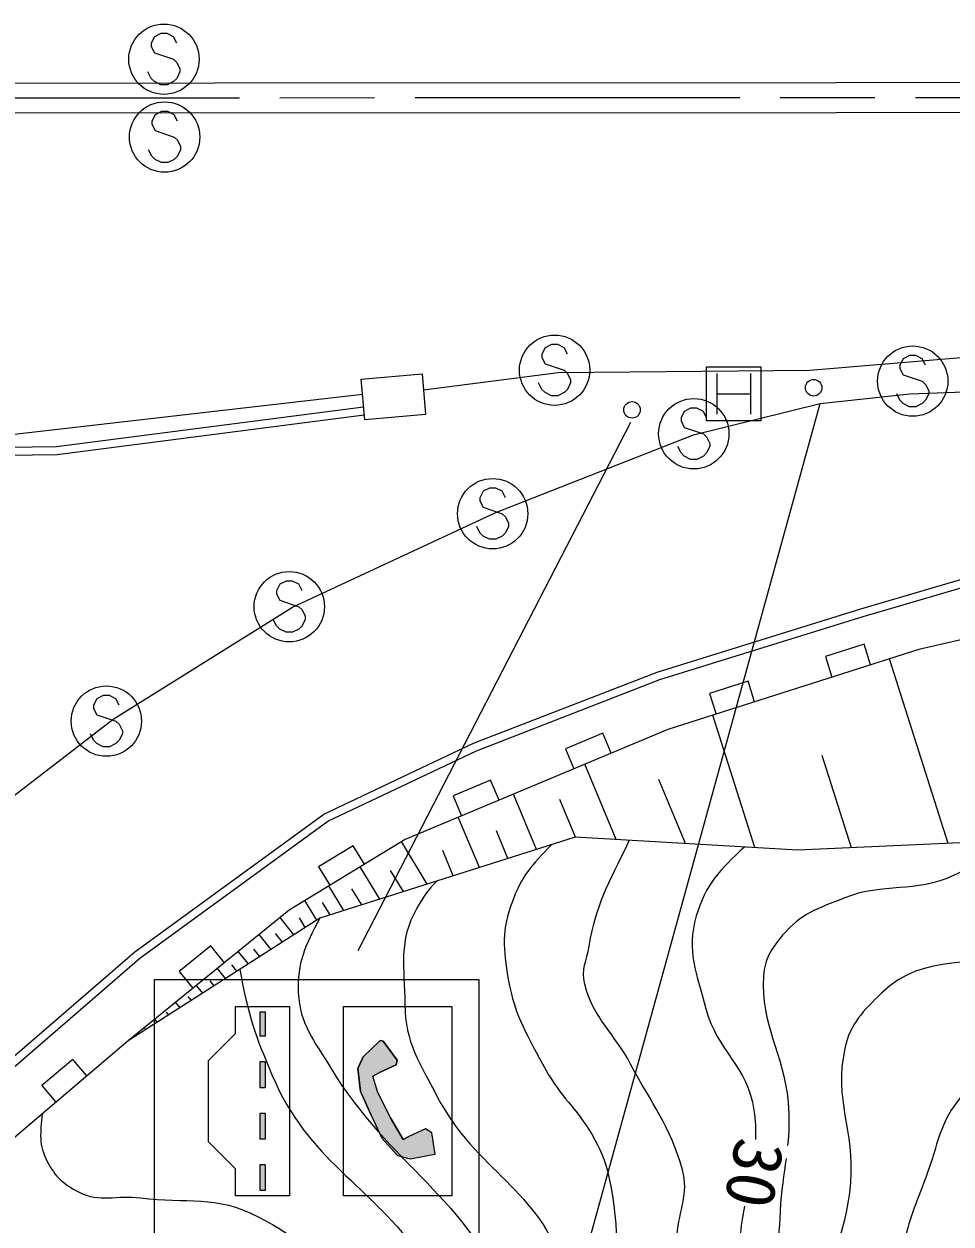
# Model space of a CAD drawing. Units: millimetres, scale not verified. Extents: x 40000 to 680000, y 20000 to 380000.
# Drawn here: x 376994 to 411272, y 246597 to 290948 of the extents above; entities that cross this region are included whole.
import ezdxf
from ezdxf.enums import TextEntityAlignment as Align

# ---------------------------------------------------------------- set-up
doc = ezdxf.new("R2010")
doc.units = ezdxf.units.MM
doc.header["$LTSCALE"] = 1000
doc.linetypes.add('CHAIN', pattern=[18.5, 12, -1.5, 3.5, -1.5])
for name, color, linetype, lineweight in [('M-BGD', 7, 'Continuous', 25), ('M-BMK', 2, 'CHAIN', 13), ('M-STR-STRC', 7, 'Continuous', 25)]:
    doc.layers.add(name, color=color, linetype=linetype, lineweight=lineweight)
doc.styles.add('ＭＳ ゴシック', font='')
doc.styles.get('ＭＳ ゴシック').set_extended_font_data('MS Gothic')

msp = doc.modelspace()

# ---------------------------------------------------------------- hatches: boundary and pattern name
at = {"layer": 'M-STR-STRC'}
for points in [[(385914, 253534), (385914, 254434), (385714, 254434), (385714, 253534)], [(389825, 250622), (390231, 249763), (390807, 249130), (391268, 249000), (392186, 249172), (392196, 249182), (392073, 249969), (391836, 250113), (391228, 249835), (391013, 249717), (390550, 250517), (390082, 251458), (389887, 252055), (390143, 252199), (390750, 252479), (390797, 252657), (390278, 253359), (390168, 253384), (389535, 252773), (389333, 252339), (389439, 251490)], [(385914, 251634), (385914, 252584), (385714, 252584), (385714, 251634)], [(385914, 249734), (385914, 250684), (385714, 250684), (385714, 249734)], [(385914, 247834), (385914, 248784), (385714, 248784), (385714, 247834)]]:
    msp.add_hatch(color=256, dxfattribs=at).paths.add_polyline_path(points)

# ---------------------------------------------------------------- linework, layer by layer
at = {"layer": 'M-BGD'}
for p, q in [((402236, 276278), (402236, 278278)), ((402236, 278278), (404236, 278278)), ((404236, 278278), (404236, 276278)), ((402611, 278028), (402611, 276528)), ((403861, 278028), (403861, 276528)), ((402611, 277278), (403861, 277278)), ((404236, 276278), (402236, 276278)), ((408057, 268022), (406628, 267567)), ((408300, 267260), (408057, 268022)), ((406628, 267567), (406870, 266805)), ((411162, 260665), (408994, 267481)), ((403769, 266657), (402339, 266203)), ((404011, 265895), (403769, 266657)), ((402339, 266203), (402582, 265440)), ((404019, 260508), (402461, 265402)), ((398401, 264737), (397017, 264159)), ((398709, 263999), (398401, 264737)), ((397017, 264159), (397325, 263421)), ((407590, 260505), (406506, 263913)), ((398892, 260803), (397727, 263589)), ((401455, 260656), (400464, 263025)), ((394249, 263001), (392865, 262423)), ((394558, 262263), (394249, 263001)), ((392865, 262423), (393174, 261685)), ((395945, 260440), (395090, 262486)), ((397385, 260890), (396802, 262283)), ((393831, 259769), (393052, 261634)), ((394888, 260105), (394460, 261128)), ((389168, 260579), (387887, 259798)), ((389584, 259896), (389168, 260579)), ((391905, 259159), (390949, 260728)), ((392868, 259464), (392479, 260396)), ((387887, 259798), (388303, 259115)), ((390154, 258603), (389425, 259799)), ((391030, 258881), (390551, 259665)), ((388819, 258180), (388264, 259091)), ((389487, 258392), (389122, 258989)), ((387818, 257826), (387376, 258550)), ((388311, 258019), (388033, 258474)), ((386975, 257287), (386460, 257922)), ((387396, 257556), (387176, 257918)), ((386133, 256748), (385688, 257296)), ((386554, 257017), (386296, 257335)), ((383899, 256874), (382734, 255929)), ((384403, 256253), (383899, 256874)), ((385291, 256209), (384917, 256670)), ((385712, 256478), (385489, 256752)), ((382734, 255929), (383239, 255308)), ((384448, 255670), (384145, 256044)), ((384869, 255939), (384682, 256170)), ((384027, 255401), (383875, 255587)), ((383606, 255131), (383374, 255417)), ((382764, 254592), (382602, 254791)), ((383185, 254862), (383069, 255005)), ((381921, 254053), (381830, 254165)), ((382342, 254323), (382262, 254422)), ((381500, 253784), (381455, 253840)), ((378803, 252682), (377659, 251711)), ((379321, 252072), (378803, 252682)), ((377659, 251711), (378177, 251101))]:
    msp.add_line(p, q, dxfattribs=at)
for points in [[(165794, 288708), (166648, 288701), (171870, 288703), (206458, 288714), (307063, 288748), (361058, 288766), (407022, 288781), (466334, 288801), (502824, 288813), (547071, 288828), (570072, 288836)], [(165784, 287608), (166645, 287601), (171870, 287603), (206459, 287614), (307064, 287648), (361058, 287666), (407023, 287681), (466334, 287701), (502824, 287713), (547072, 287728), (570072, 287736)], [(354697, 235077), (358366, 241550), (362257, 248423), (367856, 254951), (373826, 260279), (380293, 265257), (386922, 269394), (394440, 272891), (401755, 275769), (406428, 276923), (409755, 277285), (414109, 277438), (422018, 278358), (422104, 279487), (406054, 278146), (396745, 278051), (391765, 277417)], [(368213, 275996), (376415, 275767), (389510, 277270)], [(369135, 275209), (378200, 275338), (389552, 276798)], [(369139, 274909), (378222, 275038), (389578, 276499)], [(358401, 205000), (357842, 208621), (357486, 214050), (357675, 218135), (358918, 223901), (360199, 226688), (361689, 231791), (364515, 237239), (367166, 241640), (369420, 245011), (371568, 247516), (376467, 252662), (381092, 256659), (388079, 261748), (393612, 264363), (400401, 266998), (407938, 269338), (412716, 270735), (420734, 272072), (433037, 273296), (440470, 273625), (450431, 273389), (461707, 273664), (471339, 274075)], [(358705, 205000), (358140, 208654), (357786, 214053), (357974, 218096), (359205, 223805), (360481, 226583), (361969, 231679), (364777, 237092), (367420, 241479), (369660, 244829), (371791, 247314), (376674, 252444), (381279, 256424), (388233, 261489), (393730, 264087), (400500, 266715), (408024, 269051), (412783, 270442), (420773, 271775), (433059, 272996), (440473, 273325), (450432, 273089), (461717, 273364), (471340, 273775)], [(471801, 271986), (461408, 271529), (438725, 271477), (426611, 270643), (418048, 269651), (410086, 267828), (400796, 264872), (391088, 260812), (386800, 258198), (380842, 253363), (373224, 246899), (371791, 247314)], [(473668, 271613), (465997, 267407), (429457, 262871), (414071, 260796), (405613, 260416), (397368, 260891), (387931, 257898), (380842, 253363)]]:
    msp.add_lwpolyline(points, dxfattribs=at)
msp.add_lwpolyline([(389462, 277816), (391712, 278014), (391844, 276518), (389594, 276320)], close=True, dxfattribs=at)
for points, knots in [([(433004, 263311), (432059, 262626), (431613, 262364), (430605, 262033), (429260, 261591), (428393, 262013), (426986, 261867), (424915, 261651), (423598, 261956), (421716, 261064), (420842, 260651), (420505, 260164), (419706, 259621), (418475, 258785), (417761, 258346), (416451, 257642), (415636, 257204), (415127, 257066), (414259, 256746), (412139, 255964), (410329, 256701), (408704, 255130), (408013, 254461), (407552, 254016), (407343, 253077), (406925, 251190), (407706, 250060), (407553, 248133), (407387, 246021), (406463, 244901), (406628, 242789), (406774, 240930), (407144, 239848), (408100, 238247), (409054, 236650), (410225, 236244), (411331, 234749), (412780, 232789), (412755, 231167), (414215, 229215), (414718, 228542), (415113, 228114), (415601, 227630)], [0, 0, 0, 0, 1, 1, 1, 2, 2, 2, 3, 3, 3, 4, 4, 4, 5, 5, 5, 6, 6, 6, 7, 7, 7, 8, 8, 8, 9, 9, 9, 10, 10, 10, 11, 11, 11, 12, 12, 12, 13, 13, 13, 14, 14, 14, 14]), ([(440297, 262757), (439869, 262208), (439692, 262028), (439243, 261622), (438492, 260942), (437946, 260702), (437031, 260268), (435488, 259534), (434565, 259227), (432912, 258793), (431791, 258499), (431118, 258538), (429959, 258493), (428051, 258417), (426955, 259220), (425081, 258846), (424144, 258658), (423560, 258567), (422779, 258015), (421410, 257047), (421026, 256045), (419685, 255038), (418755, 254339), (418120, 254100), (417041, 253664), (415962, 253228), (415268, 253228), (414203, 252759), (413168, 252304), (412420, 252195), (411680, 251341), (410833, 250363), (410795, 249523), (410336, 248313), (409963, 247330), (409727, 246781), (409496, 245755), (409232, 244579), (408906, 243901), (409040, 242703), (409149, 241735), (409263, 241166), (409715, 240304), (410678, 238466), (411753, 237781), (413207, 236303), (415496, 233977), (417471, 233369), (419516, 230827), (421280, 228633), (421076, 226553), (423047, 224543), (424082, 223487), (425391, 223112), (426740, 223717), (426841, 223762), (426903, 223775), (426991, 223848)], [0, 0, 0, 0, 1, 1, 1, 2, 2, 2, 3, 3, 3, 4, 4, 4, 5, 5, 5, 6, 6, 6, 7, 7, 7, 8, 8, 8, 9, 9, 9, 10, 10, 10, 11, 11, 11, 12, 12, 12, 13, 13, 13, 14, 14, 14, 15, 15, 15, 16, 16, 16, 17, 17, 17, 18, 18, 18, 19, 19, 19, 19]), ([(396496, 260615), (395754, 259853), (395398, 259451), (395051, 258520), (394659, 257468), (394702, 256756), (394899, 255651), (395148, 254254), (395614, 253542), (396291, 252294), (396835, 251291), (397415, 250902), (397985, 249913), (398307, 249354), (398466, 249013), (398607, 248384), (399079, 246281), (398846, 245029), (398919, 242875), (399053, 238978), (398326, 236723), (399056, 232893), (399373, 231230), (400121, 230470), (400646, 228860), (400884, 228129), (401101, 227731), (401185, 226966), (401210, 226746), (401234, 226552), (401248, 226368)], [0, 0, 0, 0, 1, 1, 1, 2, 2, 2, 3, 3, 3, 4, 4, 4, 5, 5, 5, 6, 6, 6, 7, 7, 7, 8, 8, 8, 9, 9, 9, 10, 10, 10, 10]), ([(404745, 226368), (404734, 226937), (404641, 227470), (404518, 228175), (404166, 230194), (403022, 231021), (402375, 232966), (401532, 235500), (400895, 236933), (400714, 239598), (400538, 242176), (400962, 243622), (401147, 246199), (401214, 247137), (401588, 247691), (401339, 248598), (400889, 250238), (400219, 251005), (399424, 252509), (398801, 253685), (398058, 254175), (397728, 255464), (397591, 255998), (397802, 256323), (397894, 256867), (398166, 258477), (398570, 259062), (399377, 260775)], [0, 0, 0, 0, 1, 1, 1, 2, 2, 2, 3, 3, 3, 4, 4, 4, 5, 5, 5, 6, 6, 6, 7, 7, 7, 8, 8, 8, 9, 9, 9, 9]), ([(403635, 260530), (402722, 259682), (402195, 259148), (401853, 257983), (401473, 256689), (401863, 255852), (402209, 254549), (402624, 252985), (403766, 252410), (403985, 250807), (404038, 250415), (404053, 250060), (404041, 249725)], [0, 0, 0, 0, 1, 1, 1, 2, 2, 2, 3, 3, 3, 4, 4, 4, 4]), ([(413489, 260770), (412630, 260107), (412259, 259896), (411389, 259486), (409916, 258793), (408821, 259239), (407307, 258640), (406347, 258259), (405715, 258055), (405046, 257267), (404628, 256773), (404383, 256413), (404341, 255767), (404218, 253913), (405088, 252948), (405247, 251095), (405300, 250486), (405279, 249980), (405229, 249498)], [0, 0, 0, 0, 1, 1, 1, 2, 2, 2, 3, 3, 3, 4, 4, 4, 5, 5, 5, 6, 6, 6, 6]), ([(392259, 259271), (391887, 258900), (391769, 258687), (391525, 258267), (390820, 257055), (391064, 256108), (391077, 254707), (391091, 253297), (391626, 252553), (392276, 251302), (393702, 248557), (396071, 247875), (396951, 244910), (397941, 241573), (396350, 239500), (396339, 236019), (396335, 234631), (396258, 233832), (396526, 232470), (396832, 230914), (397410, 230130), (397606, 228555), (397713, 227698), (397768, 227081), (397617, 226368)], [0, 0, 0, 0, 1, 1, 1, 2, 2, 2, 3, 3, 3, 4, 4, 4, 5, 5, 5, 6, 6, 6, 7, 7, 7, 8, 8, 8, 8]), ([(387931, 257898), (387391, 256877), (387085, 256265), (387137, 255148), (387192, 253972), (387716, 253385), (388325, 252377), (390548, 248706), (393418, 247619), (394943, 243608), (395721, 241562), (394679, 240203), (394529, 238019), (394397, 236085), (394162, 235003), (394232, 233066), (394297, 231266), (395068, 230307), (394943, 228511), (394884, 227660), (394768, 227005), (394519, 226368)], [0, 0, 0, 0, 1, 1, 1, 2, 2, 2, 3, 3, 3, 4, 4, 4, 5, 5, 5, 6, 6, 6, 7, 7, 7, 7]), ([(384977, 256008), (385284, 254251), (385552, 253563), (386174, 252087), (387501, 248935), (389738, 248101), (391742, 245330), (392431, 244378), (392854, 243818), (393182, 242690), (393753, 240730), (392902, 239518), (392762, 237481), (392633, 235592), (392710, 234521), (392478, 232642), (392262, 230891), (392411, 229793), (391650, 228202), (391280, 227429), (390886, 226864), (390419, 226368)], [0, 0, 0, 0, 1, 1, 1, 2, 2, 2, 3, 3, 3, 4, 4, 4, 5, 5, 5, 6, 6, 6, 7, 7, 7, 7]), ([(377670, 250671), (377595, 249959), (377532, 249518), (377854, 248903), (378146, 248344), (378454, 248069), (379015, 247780), (379812, 247369), (380412, 247681), (381302, 247565), (382998, 247344), (384114, 247675), (385627, 246876), (387177, 246058), (388053, 245379), (388976, 243888), (389850, 242475), (390251, 241511), (390312, 239851), (390354, 238717), (389860, 238131), (389748, 237002), (389661, 236133), (389773, 235640), (389763, 234767), (389751, 233713), (389986, 233077), (389676, 232069), (389347, 231000), (389029, 230414), (388329, 229541), (387335, 228305), (386582, 227731), (385201, 226951), (384167, 226368), (383323, 226641), (382258, 226368)], [0, 0, 0, 0, 1, 1, 1, 2, 2, 2, 3, 3, 3, 4, 4, 4, 5, 5, 5, 6, 6, 6, 7, 7, 7, 8, 8, 8, 9, 9, 9, 10, 10, 10, 11, 11, 11, 12, 12, 12, 12]), ([(405172, 249021), (405092, 248431), (404992, 247834), (404954, 247077), (404882, 245639), (404755, 244830), (404842, 243393), (404981, 241099), (404928, 239737), (405701, 237572), (406477, 235401), (407574, 234494), (408579, 232419), (408968, 231615), (409065, 231113), (409376, 230276), (410364, 227617), (410021, 225591), (411901, 223467), (412788, 222465), (413342, 221813), (414600, 221356), (414731, 221309), (414859, 221267), (414984, 221231)], [0, 0, 0, 0, 1, 1, 1, 2, 2, 2, 3, 3, 3, 4, 4, 4, 5, 5, 5, 6, 6, 6, 7, 7, 7, 8, 8, 8, 8]), ([(403636, 247257), (403566, 246892), (403504, 246503), (403466, 246069), (403274, 243869), (402830, 242609), (403148, 240424), (403624, 237157), (404577, 235472), (405694, 232366), (406288, 230713), (406932, 229895), (407374, 228196), (407559, 227484), (407795, 226941), (407917, 226368)], [0, 0, 0, 0, 1, 1, 1, 2, 2, 2, 3, 3, 3, 4, 4, 4, 5, 5, 5, 5])]:
    msp.add_open_spline(points, degree=3, knots=knots, dxfattribs=at)
at = {"layer": 'M-BMK'}
msp.add_line((206459, 288164), (570072, 288286), dxfattribs=at)
at = {"layer": 'M-STR-STRC'}
for p, q in [((382050, 290593), (381814, 290475)), ((382287, 290593), (382050, 290593)), ((382523, 290475), (382287, 290593)), ((381814, 290475), (381696, 290239)), ((381696, 290239), (381696, 290121)), ((381696, 290121), (381814, 289884)), ((382641, 290239), (382523, 290475)), ((381814, 289884), (382523, 289648)), ((382523, 289648), (382641, 289530)), ((381696, 288939), (381578, 289175)), ((382641, 289530), (382760, 289293)), ((382760, 289175), (382641, 288939)), ((382760, 289293), (382760, 289175)), ((381814, 288821), (381696, 288939)), ((382050, 288702), (381814, 288821)), ((382523, 288821), (382287, 288702)), ((382641, 288939), (382523, 288821)), ((382287, 288702), (382050, 288702)), ((381840, 287597), (381721, 287361)), ((382076, 287715), (381840, 287597)), ((382312, 287715), (382076, 287715)), ((382549, 287597), (382312, 287715)), ((382667, 287361), (382549, 287597)), ((381721, 287361), (381721, 287242)), ((381721, 287242), (381840, 287006)), ((381840, 287006), (382549, 286770)), ((382549, 286770), (382667, 286651)), ((382667, 286651), (382785, 286415)), ((381721, 286061), (381603, 286297)), ((382785, 286297), (382667, 286061)), ((382785, 286415), (382785, 286297)), ((381840, 285942), (381721, 286061)), ((382076, 285824), (381840, 285942)), ((382312, 285824), (382076, 285824)), ((382549, 285942), (382312, 285824)), ((382667, 286061), (382549, 285942)), ((396259, 278981), (396141, 278744)), ((396495, 279099), (396259, 278981)), ((396732, 279099), (396495, 279099)), ((396968, 278981), (396732, 279099)), ((397086, 278744), (396968, 278981)), ((396141, 278744), (396141, 278626)), ((396141, 278626), (396259, 278390)), ((409501, 278575), (409383, 278339)), ((409738, 278694), (409501, 278575)), ((409974, 278694), (409738, 278694)), ((410211, 278575), (409974, 278694)), ((410329, 278339), (410211, 278575)), ((396259, 278390), (396968, 278153)), ((396968, 278153), (397086, 278035)), ((409383, 278339), (409383, 278221)), ((409383, 278221), (409501, 277984)), ((396141, 277444), (396023, 277681)), ((397086, 278035), (397204, 277799)), ((397204, 277681), (397086, 277444)), ((397204, 277799), (397204, 277681)), ((409501, 277984), (410211, 277748)), ((410211, 277748), (410329, 277630)), ((396259, 277326), (396141, 277444)), ((396495, 277208), (396259, 277326)), ((396732, 277208), (396495, 277208)), ((396968, 277326), (396732, 277208)), ((397086, 277444), (396968, 277326)), ((409383, 277039), (409265, 277275)), ((410329, 277630), (410447, 277394)), ((410447, 277275), (410329, 277039)), ((410447, 277394), (410447, 277275)), ((392480, 226368), (406428, 276923)), ((409501, 276921), (409383, 277039)), ((409738, 276803), (409501, 276921)), ((409974, 276803), (409738, 276803)), ((410211, 276921), (409974, 276803)), ((410329, 277039), (410211, 276921)), ((401406, 276631), (401288, 276394)), ((401288, 276394), (401288, 276276)), ((401642, 276749), (401406, 276631)), ((401878, 276749), (401642, 276749)), ((402115, 276631), (401878, 276749)), ((402233, 276394), (402115, 276631)), ((389356, 256701), (399435, 276228)), ((401288, 276276), (401406, 276040)), ((401406, 276040), (402115, 275804)), ((402115, 275804), (402233, 275685)), ((402233, 275685), (402351, 275449)), ((402351, 275449), (402351, 275331)), ((401288, 275094), (401169, 275331)), ((401406, 274976), (401288, 275094)), ((402233, 275094), (402115, 274976)), ((402351, 275331), (402233, 275094)), ((401642, 274858), (401406, 274976)), ((401878, 274858), (401642, 274858)), ((402115, 274976), (401878, 274858)), ((393970, 273677), (393851, 273440)), ((394206, 273795), (393970, 273677)), ((394442, 273795), (394206, 273795)), ((394679, 273677), (394442, 273795)), ((394797, 273440), (394679, 273677)), ((393851, 273440), (393851, 273322)), ((393851, 273322), (393970, 273086)), ((393970, 273086), (394679, 272849)), ((394679, 272849), (394797, 272731)), ((393851, 272140), (393733, 272377)), ((394797, 272731), (394915, 272495)), ((394915, 272377), (394797, 272140)), ((394915, 272495), (394915, 272377)), ((393970, 272022), (393851, 272140)), ((394206, 271904), (393970, 272022)), ((394442, 271904), (394206, 271904)), ((394679, 272022), (394442, 271904)), ((394797, 272140), (394679, 272022)), ((386449, 270239), (386331, 270002)), ((386685, 270357), (386449, 270239)), ((386922, 270357), (386685, 270357)), ((387158, 270239), (386922, 270357)), ((387276, 270002), (387158, 270239)), ((386331, 270002), (386331, 269884)), ((386331, 269884), (386449, 269648)), ((386449, 269648), (387158, 269411)), ((387158, 269411), (387276, 269293)), ((387276, 269293), (387394, 269057)), ((386331, 268702), (386213, 268939)), ((387394, 268939), (387276, 268702)), ((387394, 269057), (387394, 268939)), ((386449, 268584), (386331, 268702)), ((386685, 268466), (386449, 268584)), ((386922, 268466), (386685, 268466)), ((387158, 268584), (386922, 268466)), ((387276, 268702), (387158, 268584)), ((379921, 266127), (379684, 266009)), ((380157, 266127), (379921, 266127)), ((380394, 266009), (380157, 266127)), ((379684, 266009), (379566, 265773)), ((379566, 265773), (379566, 265655)), ((380512, 265773), (380394, 266009)), ((379566, 265655), (379684, 265418)), ((379684, 265418), (380394, 265182)), ((380394, 265182), (380512, 265064)), ((380512, 265064), (380630, 264827)), ((380630, 264827), (380630, 264709)), ((379566, 264473), (379448, 264709)), ((379684, 264355), (379566, 264473)), ((379921, 264236), (379684, 264355)), ((380394, 264355), (380157, 264236)), ((380512, 264473), (380394, 264355)), ((380630, 264709), (380512, 264473)), ((380157, 264236), (379921, 264236)), ((381814, 255634), (393814, 255634)), ((381814, 238634), (381814, 255634)), ((393814, 255634), (393814, 238634)), ((384814, 254634), (386814, 254634)), ((384814, 253634), (384814, 254634)), ((386814, 254634), (386814, 247634)), ((388814, 254634), (392814, 254634)), ((388814, 247634), (388814, 254634)), ((392814, 254634), (392814, 247634)), ((385714, 254434), (385714, 253534)), ((385714, 254434), (385914, 254434)), ((385914, 254434), (385914, 253534)), ((383814, 252634), (384814, 253634)), ((385914, 253534), (385714, 253534)), ((389535, 252773), (390168, 253384)), ((390168, 253384), (390278, 253359)), ((390278, 253359), (390797, 252657)), ((383814, 249634), (383814, 252634)), ((385714, 252584), (385714, 251634)), ((385914, 252584), (385714, 252584)), ((385914, 252584), (385914, 251634)), ((389333, 252339), (389535, 252773)), ((390750, 252479), (390143, 252199)), ((390797, 252657), (390750, 252479)), ((389439, 251490), (389333, 252339)), ((389887, 252055), (390143, 252199)), ((390082, 251458), (389887, 252055)), ((385914, 251634), (385714, 251634)), ((389825, 250622), (389439, 251490)), ((390082, 251458), (390550, 250517)), ((385714, 250684), (385714, 249734)), ((385914, 250684), (385714, 250684)), ((385914, 250684), (385914, 249734)), ((389825, 250622), (390231, 249763)), ((390550, 250517), (391013, 249717)), ((385914, 249734), (385714, 249734)), ((390231, 249763), (390807, 249130)), ((391013, 249717), (391228, 249835)), ((391836, 250113), (391228, 249835)), ((392073, 249969), (391836, 250113)), ((392196, 249182), (392073, 249969)), ((384814, 248634), (383814, 249634)), ((390807, 249130), (391268, 249000)), ((391268, 249000), (392186, 249172)), ((392186, 249172), (392196, 249182)), ((384814, 247634), (384814, 248634)), ((385714, 248784), (385714, 247834)), ((385914, 248784), (385714, 248784)), ((385914, 248784), (385914, 247834)), ((386814, 247634), (384814, 247634)), ((385914, 247834), (385714, 247834)), ((392814, 247634), (388814, 247634))]:
    msp.add_line(p, q, dxfattribs=at)
msp.add_lwpolyline([(389825, 250622), (390231, 249763), (390807, 249130), (391268, 249000), (392186, 249172), (392196, 249182), (392073, 249969), (391836, 250113), (391228, 249835), (391013, 249717), (390550, 250517), (390082, 251458), (389887, 252055), (390143, 252199), (390750, 252479), (390797, 252657), (390278, 253359), (390168, 253384), (389535, 252773), (389333, 252339), (389439, 251490)], close=True, dxfattribs=at)
for centre, radius in [((382169, 289648), 1300), ((382194, 286770), 1300), ((396613, 278153), 1300), ((409856, 277748), 1300), ((406193, 277504), 305), ((399478, 276687), 305), ((401760, 275804), 1300), ((394324, 272849), 1300), ((386803, 269411), 1300), ((380039, 265182), 1300)]:
    msp.add_circle(centre, radius, dxfattribs=at)

# ---------------------------------------------------------------- texts
at = {"layer": 'M-BGD', "style": 'ＭＳ ゴシック'}
msp.add_text('30', height=1833, rotation=259.173, dxfattribs=at).set_placement((402806, 249961), align=Align.BOTTOM_LEFT)

doc.saveas('drawing.dxf')
